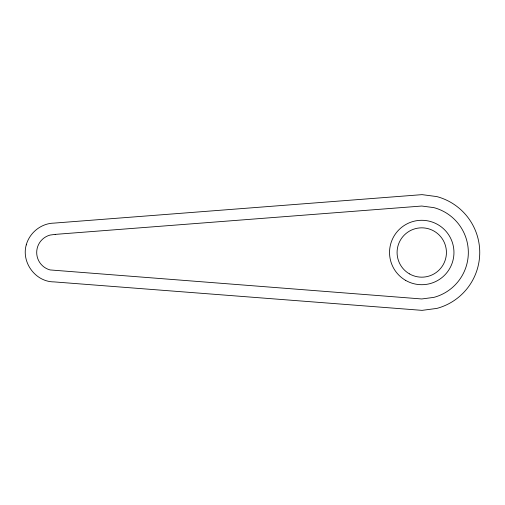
<?xml version="1.0" encoding="UTF-8"?>
<svg xmlns="http://www.w3.org/2000/svg" width="505" height="505" viewBox="0 0 505 505"><rect width="100%" height="100%" fill="white"/><g stroke="black" fill="none" stroke-linecap="round" stroke-linejoin="round"><path stroke-width="0.76" d="M26.254 244.868C21.191 262.493 35.59 281.941 53.997 281.891L422.06 310.36L436.85 308.41A57.886 57.886 0 0 0 436.85 196.59L422.06 194.64L53.997 223.109C41.214 223.324 29.65 232.603 26.254 244.868M55.178 234.389L50.064 235.065A18.054 18.054 0 0 0 50.064 269.935L421.751 298.966L433.89 297.369A46.447 46.447 0 0 0 433.89 207.631L421.751 206.034L55.178 234.389M405.648 280.395A32.206 32.206 0 0 0 453.957 252.5A32.206 32.206 0 0 0 405.648 224.605A32.206 32.206 0 0 0 405.648 280.395M409.416 273.868A24.676 24.676 0 0 0 446.426 252.5A24.676 24.676 0 0 0 409.416 231.132A24.676 24.676 0 0 0 409.416 273.868"/></g></svg>
